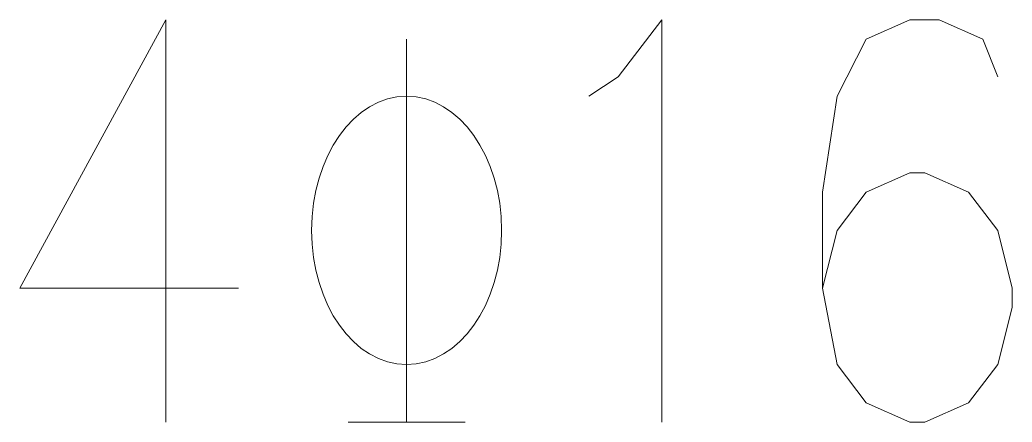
# Model space of a CAD drawing. Header units: millimetres. Extents: x 0 to 586, y 0 to 414.
# Drawn here: x 381.81 to 389.11, y 106.11 to 109.07 of the extents above; entities that cross this region are included whole.
import ezdxf

# ---------------------------------------------------------------- set-up
doc = ezdxf.new("R2010")
doc.units = ezdxf.units.MM

msp = doc.modelspace()

# ---------------------------------------------------------------- linework, layer by layer
at = {"color": 0, "lineweight": 0}
for points in [[(382.887361, 109.068306), (381.814917, 107.096278), (383.423583, 107.096278)], [(382.887361, 109.068306), (382.887361, 106.112028)], [(385.998861, 108.507389), (386.214056, 108.6485), (386.535083, 109.068306), (386.535083, 106.112028)], [(389.004528, 108.6485), (388.895167, 108.927194), (388.574139, 109.068306), (388.358944, 109.068306), (388.037917, 108.927194), (387.822722, 108.507389), (387.716889, 107.801833), (387.716889, 107.096278), (387.822722, 106.535361), (388.037917, 106.253139), (388.358944, 106.112028), (388.468306, 106.112028), (388.789333, 106.253139), (389.004528, 106.535361), (389.110361, 106.955167), (389.110361, 107.096278), (389.004528, 107.519611), (388.789333, 107.801833), (388.468306, 107.942944), (388.358944, 107.942944), (388.037917, 107.801833), (387.822722, 107.519611), (387.716889, 107.096278)], [(384.658306, 108.927194), (384.658306, 106.112028)], [(384.227917, 106.112028), (385.088694, 106.112028)]]:
    msp.add_lwpolyline(points, dxfattribs=at)
msp.add_ellipse((384.658306, 107.521375), major_axis=(0, 0.986014), ratio=0.708408, start_param=0, end_param=6.283185, dxfattribs=at)

doc.saveas('drawing.dxf')
